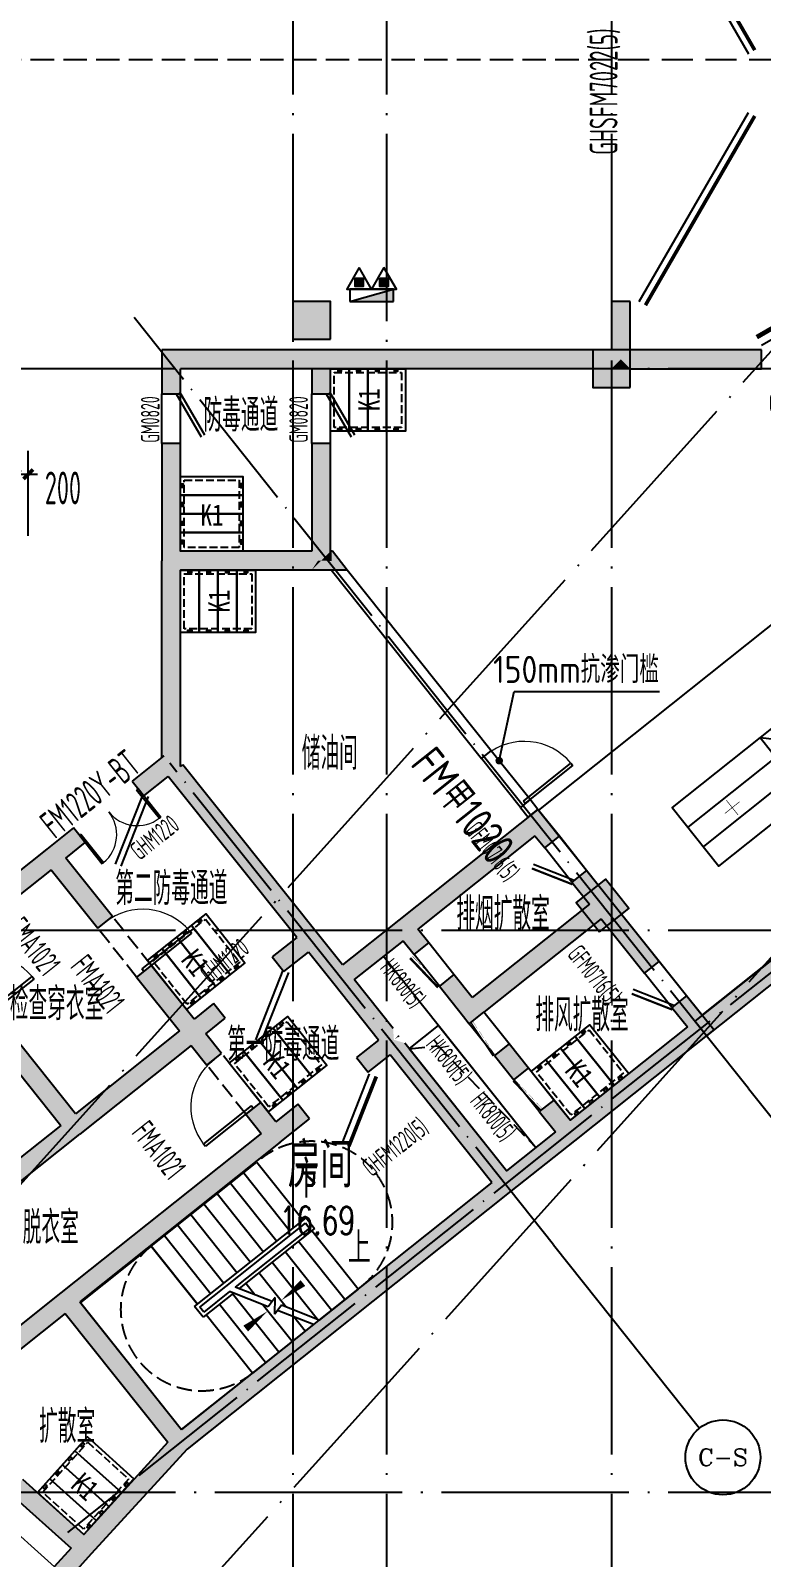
# Model space of a CAD drawing. Extents: x -473190 to 2138458, y -81875 to 2633646.
# Drawn here: x 98952 to 110652, y 64521 to 88977 of the extents above; entities that cross this region are included whole.
import ezdxf
from ezdxf.enums import TextEntityAlignment as Align

# ---------------------------------------------------------------- set-up
doc = ezdxf.new("R2010")
doc.units = 0
doc.header["$LTSCALE"] = 1000
for name, pattern in [('__DASH', [0.35, 0.25, -0.1]), ('DASH', [0.35, 0.25, -0.1]), ('DOTE', [2.42, 2, -0.2, 0.02, -0.2])]:
    doc.linetypes.add(name, pattern=pattern)
for name, color, linetype in [('A-COLUMN', 2, 'Continuous'), ('A-DIM_SYMB', 3, 'Continuous'), ('A-PUB_TEXT', 7, 'Continuous'), ('A-STAIR', 3, 'Continuous'), ('A-WALL', 2, 'Continuous'), ('A-WINDOW', 4, 'Continuous'), ('AXIS', 3, 'Continuous'), ('AXIS_TEXT', 7, 'Continuous'), ('C_柴油发电机组', 30, 'Continuous'), ('DIM_LEAD', 3, 'Continuous'), ('DOOR_FIRE', 4, 'Continuous'), ('DOOR_FIRE_TEXT', 7, 'Continuous'), ('DOTE', 1, 'DOTE'), ('PUB_DIM', 3, 'Continuous'), ('PUB_HATCH', 8, 'Continuous'), ('PUB_TEXT', 7, 'Continuous'), ('RF-JSK', 9, 'Continuous'), ('RF-M', 4, 'Continuous'), ('RF-MBH', 11, 'Continuous'), ('RF-QT', 30, 'Continuous'), ('SPACE', 7, 'Continuous'), ('STAIR', 2, 'Continuous'), ('W-EQUIP_消火栓', 7, 'Continuous'), ('W-EQUIP_灭火器', 7, 'Continuous'), ('索引线', 252, 'Continuous'), ('车行线', 4, 'Continuous'), ('雨棚投影', 147, 'Continuous')]:
    doc.layers.add(name, color=color, linetype=linetype)
doc.layers.add('HOLE', color=52, linetype='Continuous', lineweight=15)
doc.layers.add('RF-WZ', color=110, linetype='Continuous', lineweight=0)
doc.styles.add('8B2_02', font='tssdeng.shx', dxfattribs={"width": 0.6, "bigfont": 'TSSDCHN.shx'})
doc.styles.add('_TCH_AXIS', font='COMPLEX', dxfattribs={"bigfont": 'GBCBIG'})
doc.styles.add('_TCH_DIM', font='SIMPLEX', dxfattribs={"bigfont": 'GBCBIG'})
doc.styles.add('_TCH_DIM_T3', font='tssdeng.shx', dxfattribs={"width": 0.564706, "bigfont": '@@@tssdchn.shx'})
doc.styles.add('_TCH_SPACE', font='SIMPLEX', dxfattribs={"height": 5, "bigfont": 'GBCBIG'})
doc.styles.add('_TCH_WINDOW', font='tssdeng.shx', dxfattribs={"width": 0.8, "height": 3.5, "bigfont": 'tssdchn.shx'})
doc.styles.add('COMPLEX', font='COMPLEX.shx', dxfattribs={"width": 0.65})
doc.styles.get("Standard").update_dxf_attribs({"font": 'gbenor.shx', "bigfont": 'gbcbig.shx'})
doc.styles.add('TYDG_01', font='', dxfattribs={"width": 0.8})
doc.styles.get('TYDG_01').set_extended_font_data('SimSun')
doc.dimstyles.new('_TCH_ARCH&&150', dxfattribs={"dimtxt": 525, "dimasz": 150, "dimexe": 375, "dimexo": 450, "dimgap": 150, "dimtad": 1, "dimdec": 0, "dimzin": 0, "dimdsep": 46, "dimtxsty": '_TCH_DIM_T3', "dimblk": 'ARCHTICK', "dimcen": 0.09, "dimclrt": 7, "dimazin": 2, "dimtfac": 1, "dimtdec": 0, "dimtix": 1, "dimtmove": 2, "dimatfit": 3, "dimfxl": 0, "dimtolj": 1, "dimtzin": 0, "dimarcsym": 0})

# ---------------------------------------------------------------- blocks, each defined once
blk = doc.blocks.new('fdj')
at = {"layer": 'C_柴油发电机组'}
for points in [[(0, 4200), (-6200, 4200), (-6200, 0), (0, 0)], [(-4700, 1300), (-1700, 1300), (-1700, 2500), (-4700, 2500)], [(-4700, 1300), (-3500, 1300), (-3500, 2500), (-4700, 2500)]]:
    blk.add_lwpolyline(points, close=True, dxfattribs=at)
for points in [[(-3500, 1300), (-4700, 2500)], [(-4700, 1300), (-3500, 2500)], [(-3500, 2100), (-1700, 2100)], [(-3500, 1700), (-1700, 1700)]]:
    blk.add_lwpolyline(points, dxfattribs=at)
at = {"layer": 'C_柴油发电机组', "lineweight": -3, "const_width": 10}
for points in [[(-3950, 1900), (-3950, 2050)], [(-2450, 1900), (-2450, 2050)], [(-3950, 1900), (-4100, 1900)], [(-3950, 1900), (-3950, 1750)], [(-3950, 1900), (-3800, 1900)], [(-2450, 1900), (-2600, 1900)], [(-2450, 1900), (-2450, 1750)], [(-2450, 1900), (-2300, 1900)]]:
    blk.add_lwpolyline(points, dxfattribs=at)
blk = doc.blocks.new('A$C796A13F6')
at = {"layer": '车行线', "linetype": '__DASH', "ltscale": 1.5}
blk.add_lwpolyline([(39650, -70088), (-66275, -70088)], dxfattribs=at)
blk = doc.blocks.new('A$C4F5A101F')
at = {"layer": 'DOTE', "color": 16, "linetype": 'DOTE', "ltscale": 1.5}
for p, q in [((-99489.7, 16373.7), (-99489.7, -213765.2)), ((-39660.8, -74507.4), (-168489.7, -74507.4))]:
    blk.add_line(p, q, dxfattribs=at)
at = {"layer": 'DOTE', "color": 127, "linetype": 'DOTE', "ltscale": 1.5}
for p, q in [((-97989.7, 16373.7), (-97989.7, -213765.2)), ((-94389.7, 16373.7), (-94389.7, -213765.2)), ((-204013.3, -198812), (-71274.2, -51390.3)), ((-199059.6, -203024.4), (-66443.7, -55739.6)), ((-39660.8, -83507.4), (-168489.7, -83507.4)), ((-39660.8, -92507.4), (-168489.7, -92507.4))]:
    blk.add_line(p, q, dxfattribs=at)
blk = doc.blocks.new('A$C2EE74A0F')
at = {"layer": '雨棚投影', "linetype": 'DASH', "lineweight": -3, "ltscale": 2}
blk.add_lwpolyline([(1781, -3324), (-32547, -26721, -0.150689), (-35926, -27764), (-40729, -27764)], format="xyb", dxfattribs=at)
blk = doc.blocks.new('$DorLib2D$00000002')
for p, q in [((-0.5, 0), (-0.5, 0.4875)), ((-0.475, 0.4875), (-0.5, 0.4875)), ((-0.475, 0), (-0.475, 0.4875)), ((0.475, 0), (0.475, 0.4875)), ((0.475, 0.4875), (0.5, 0.4875)), ((0.5, 0), (0.5, 0.4875)), ((-0.5, 0), (-0.475, 0)), ((0.5, 0), (0.475, 0))]:
    blk.add_line(p, q)
at = {"lineweight": 13}
for centre, start, end in [((-0.4875, 0), 0, 88.53072), ((0.4875, 0), 91.46928, 180)]:
    blk.add_arc(centre, 0.4875, start, end, dxfattribs=at)
blk = doc.blocks.new('A$C5FEE24D3')
at = {"layer": 'DOOR_FIRE'}
ref = blk.add_blockref('$DorLib2D$00000002', (-401, -446), dxfattribs=dict(at, xscale=-1200, yscale=-1200, zscale=100, rotation=47.99999999999827))
ref.add_attrib('A', 'FM1220Y-BT', (-1177, -1026), dxfattribs={"layer": 'DOOR_FIRE_TEXT', "height": 446.2, "rotation": 48, "style": '_TCH_WINDOW', "width": 0.564706})
blk = doc.blocks.new('$TwtSys$00000434')
for p, q in [((-0.5, 0.5), (-0.5, -0.5)), ((-0.5, -0.5), (0.5, 0.5)), ((0.5, 0.5), (-0.5, 0.5)), ((0.5, -0.5), (0.5, 0.5)), ((-0.5, -0.5), (0.5, -0.5))]:
    blk.add_line(p, q)
blk.add_solid([(0.5, -0.5), (0.5, 0.5), (-0.5, -0.5)])
blk = doc.blocks.new('$TwtSys$00000546')
h = blk.add_hatch()
h.set_pattern_fill('ANSI31', color=256, scale=200, style=0)
h.set_pattern_definition([(45, (-38543.802, -6670.83), (-17.67767, 17.67767), [])])
h.paths.add_polyline_path([(-65, 174), (65, 174), (65, 44), (-65, 44)])
for points in [[(0, 344), (-198, 0), (198, 0)], [(-65, 174), (65, 174), (65, 44), (-65, 44)]]:
    blk.add_lwpolyline(points, close=True)
blk = doc.blocks.new('RFJSK1')
at = {"layer": 'RF-JSK'}
for p, q in [((220418, 104411), (220418, 104351)), ((221398, 104411), (221398, 104351)), ((220418, 104111), (220418, 104051)), ((221398, 104111), (221398, 104051)), ((220418, 103811), (220418, 103751)), ((221398, 103811), (221398, 103751)), ((220418, 103511), (220418, 103451)), ((221398, 103511), (221398, 103451))]:
    blk.add_line(p, q, dxfattribs=at)
for points in [[(220408, 104531), (221408, 104531), (221408, 103331), (220408, 103331), (220408, 104531)], [(220408, 104411), (220408, 104531), (221408, 104531), (221408, 104411)], [(220408, 104411), (220448, 104411), (220448, 104351), (220408, 104351)], [(221408, 104351), (221408, 104231), (220408, 104231), (220408, 104351)], [(220408, 104111), (220408, 104231), (221408, 104231), (221408, 104111)], [(221408, 104411), (221368, 104411), (221368, 104351), (221408, 104351)], [(220408, 104111), (220448, 104111), (220448, 104051), (220408, 104051)], [(221408, 104051), (221408, 103931), (220408, 103931), (220408, 104051)], [(221408, 104111), (221368, 104111), (221368, 104051), (221408, 104051)], [(220408, 103811), (220408, 103931), (221408, 103931), (221408, 103811)], [(220408, 103811), (220448, 103811), (220448, 103751), (220408, 103751)], [(221408, 103751), (221408, 103631), (220408, 103631), (220408, 103751)], [(221408, 103811), (221368, 103811), (221368, 103751), (221408, 103751)], [(220408, 103511), (220408, 103631), (221408, 103631), (221408, 103511)], [(220408, 103511), (220448, 103511), (220448, 103451), (220408, 103451)], [(221408, 103451), (221408, 103331), (220408, 103331), (220408, 103451)], [(221408, 103511), (221368, 103511), (221368, 103451), (221408, 103451)]]:
    blk.add_lwpolyline(points, dxfattribs=at)
at = {"layer": 'RF-JSK', "linetype": '__DASH', "ltscale": 0.5}
blk.add_lwpolyline([(220468, 104471), (221348, 104471), (221348, 103391), (220468, 103391)], close=True, dxfattribs=at)
at = {"layer": 'RF-JSK', "color": 110, "style": 'TYDG_01', "width": 0.8}
blk.add_text('K1', height=339.9, dxfattribs=at).set_placement((220727, 103744))
blk = doc.blocks.new('$DorLib2D$00000179')
at = {"color": 0}
for p, q in [((-0.54, 0.169), (0.326, 0.669)), ((-0.5, 0.1), (0.366, 0.6))]:
    blk.add_line(p, q, dxfattribs=at)
blk = doc.blocks.new('$DorLib2D$00000001')
for p, q in [((0.45, 0.975), (0.5, 0.975)), ((0.45, 0), (0.45, 0.975)), ((0.5, 0), (0.5, 0.975)), ((0.5, 0), (0.45, 0))]:
    blk.add_line(p, q)
at = {"lineweight": 13}
blk.add_arc((0.475, 0), 0.975, 91.4693, 180, dxfattribs=at)
blk = doc.blocks.new('$DorLib2D$00000212')
at = {"color": 0}
for p, q in [((-0.5, 0.0417), (-0.067, 0.2917)), ((0.5, 0.0417), (0.067, 0.2917))]:
    blk.add_line(p, q, dxfattribs=at)
at = {"color": 0, "const_width": 0.00833}
for points in [[(-0.5083, 0.0561), (-0.0753, 0.3061)], [(0.5083, 0.0561), (0.0753, 0.3061)]]:
    blk.add_lwpolyline(points, dxfattribs=at)
blk = doc.blocks.new('$DorLib2D$00000191')
at = {"color": 0}
blk.add_line((-0.5, 0.15), (0.366, 0.65), dxfattribs=at)
at = {"color": 0, "const_width": 0.05}
blk.add_lwpolyline([(-0.55, 0.237), (0.316, 0.737)], dxfattribs=at)
blk = doc.blocks.new('$DorLib2D$00000251')
at = {"color": 0}
for points, const_width in [([(-0.505, 0.178), (0.492, 0.265)], 0.0375), ([(-0.5, 0.125), (-0.289, 0.145)], 0.00625), ([(-0.209, 0.15), (-0.002, 0.169)], 0.00625), ([(0.055, 0.174), (0.246, 0.191)], 0.00625), ([(0.292, 0.194), (0.496, 0.212)], 0.00625)]:
    blk.add_lwpolyline(points, dxfattribs=dict(at, const_width=const_width))
blk = doc.blocks.new('$DorLib2D$00000249')
at = {"color": 0}
for points, const_width in [([(-0.504, 0.274), (0.492, 0.361)], 0.06), ([(-0.5, 0.2), (-0.254, 0.221)], 0.01), ([(-0.156, 0.23), (0.13, 0.255)], 0.01), ([(0.207, 0.262), (0.496, 0.287)], 0.01)]:
    blk.add_lwpolyline(points, dxfattribs=dict(at, const_width=const_width))
blk = doc.blocks.new('_AXISO')
blk.add_circle((0, 0), 0.5)
at = {"layer": 'AXIS_TEXT', "style": 'COMPLEX', "width": 1.041667}
blk.add_attdef('A', text='', height=0.56, dxfattribs=at).set_placement((-0.25, -0.28), (0.25, -0.28), align=Align.FIT)
blk = doc.blocks.new('rfk')
at = {"layer": 'PUB_HATCH'}
for points in [[(520148.2, -734460.2), (520148.2, -733685.2), (519848.2, -733685.2), (519848.2, -734460.2), (519998.2, -734610.2)], [(512648.2, -734460.2), (512648.2, -735160.2), (512948.2, -735160.2), (512948.2, -734760.2)], [(515198.2, -734660.2), (515198.2, -734460.2), (512648.2, -734460.2), (512948.2, -734760.2), (515048.2, -734760.2)], [(519998.2, -734610.2), (519848.2, -734460.2), (515198.2, -734460.2), (515198.2, -734660.2), (515348.2, -734760.2), (519848.2, -734760.2)], [(519998.2, -734610.2), (519848.2, -734760.2), (520148.2, -734760.2)], [(520148.2, -734760.2), (522248.2, -734760.2), (522248.2, -734460.2), (520148.2, -734460.2), (519998.2, -734610.2)], [(515048.2, -734760.2), (515048.2, -735160.2), (515348.2, -735160.2), (515348.2, -734760.2), (515198.2, -734660.2)], [(512948.2, -737685.2), (512948.2, -735960.2), (512648.2, -735960.2), (512648.2, -737835.2), (512848.2, -737835.2)], [(515348.2, -737835.2), (515348.2, -735960.2), (515048.2, -735960.2), (515048.2, -737685.2), (515148.2, -737835.2)], [(512648.2, -740989.3), (512948.2, -741133.9), (512948.2, -737985.2), (512848.2, -737835.2), (512648.2, -737835.2)], [(515148.2, -737835.2), (515048.2, -737685.2), (512948.2, -737685.2), (512848.2, -737835.2), (512948.2, -737985.2), (515048.2, -737985.2)], [(515379.3, -737685.2), (515348.2, -737685.2), (515048.2, -737985.2), (515618.2, -737985.2)], [(515048.2, -737985.2), (515348.2, -737685.2), (515348.2, -737835.2), (515148.2, -737835.2)], [(528048.2, -740122.4), (527748.2, -739977.8), (521179.3, -745209), (521366.2, -745443.7)], [(512683.2, -740961.4), (512174.3, -741366.7), (512361.2, -741601.4), (512752.8, -741289.6), (512807.8, -741117.9)], [(512948.2, -741133.9), (512648.2, -740989.3), (512683.2, -740961.4), (512807.8, -741117.9), (512987.4, -741102.7)], [(514980.2, -743926), (515136.7, -743801.5), (512987.4, -741102.7), (512807.8, -741117.9), (512752.8, -741289.6), (514808.5, -743871)], [(518622.8, -742239.6), (518670.6, -741818.1), (516441.2, -743593.5), (516565.8, -743750), (516745.4, -743734.7)], [(518622.8, -742239.6), (518778.5, -742435.2), (519013.2, -742248.3), (518670.6, -741818.1)], [(511110, -742597.8), (511422.5, -742349), (511235.6, -742114.3), (510805.8, -742456.5), (510930.4, -742613)], [(510930.4, -742613), (510805.8, -742456.5), (508905.6, -743969.8), (509030.2, -744126.3), (509209.8, -744111.1), (510875.4, -742784.7)], [(510875.4, -742784.7), (511622.9, -743723.4), (511857.6, -743536.5), (511110, -742597.8), (510930.4, -742613)], [(519823.1, -743265.3), (519449.3, -742795.9), (519214.6, -742982.8), (519494.9, -743334.8), (519666.6, -743389.8)], [(519666.6, -743389.8), (519494.9, -743334.8), (517617.5, -744829.9), (517632.8, -745009.5), (517804.4, -745064.6), (519681.8, -743569.5)], [(519681.8, -743569.5), (520376.7, -744442), (520611.4, -744255.1), (519823.1, -743265.3), (519666.6, -743389.8)], [(516565.8, -743750), (516441.2, -743593.5), (515541.6, -744309.9), (515556.8, -744489.6), (515728.5, -744544.6), (516510.7, -743921.6)], [(514808.5, -743871), (514417.4, -744182.5), (514604.3, -744417.2), (514995.4, -744105.7), (514980.2, -743926)], [(515556.8, -744489.6), (515541.6, -744309.9), (515136.7, -743801.5), (514980.2, -743926), (514995.4, -744105.7), (515400.3, -744614.1)], [(516510.7, -743921.6), (516686.7, -744142.6), (516921.3, -743955.7), (516745.4, -743734.7), (516565.8, -743750)], [(513165.8, -745179.2), (512480.5, -744318.7), (512245.9, -744505.6), (512931.1, -745366.1), (513141.9, -745390)], [(516364.4, -745508.3), (516351.4, -745326.9), (515728.5, -744544.6), (515556.8, -744489.6), (515400.3, -744614.1), (516116.7, -745513.7)], [(517617.5, -744829.9), (517326.3, -744464.2), (517091.6, -744651), (517476.3, -745134.1), (517632.8, -745009.5)], [(521483.5, -745350.3), (521047.4, -744802.7), (520812.8, -744989.6), (521061.9, -745302.5)], [(511265.6, -746692.5), (509957.4, -745049.8), (509722.7, -745236.6), (511030.9, -746879.4), (511210.5, -746864.2)], [(513352.7, -745413.9), (513665.6, -745164.7), (513478.7, -744930), (513165.8, -745179.2), (513141.9, -745390)], [(517476.3, -745134.1), (517569.7, -745251.5), (517804.4, -745064.6), (517632.8, -745009.5)], [(513141.9, -745390), (512931.1, -745366.1), (511265.6, -746692.5), (511210.5, -746864.2), (511335.1, -747020.6), (513118, -745600.8)], [(513118, -745600.8), (513369, -745915.9), (513603.6, -745729), (513352.7, -745413.9), (513141.9, -745390)], [(521483.5, -745350.3), (521061.9, -745302.5), (519184.5, -746797.6), (519129.5, -746969.3), (519254.1, -747125.7)], [(516116.7, -745513.7), (515764.7, -745794.1), (515951.6, -746028.7), (516303.6, -745748.4), (516364.4, -745508.3)], [(518112.6, -747779.1), (518167.6, -747607.4), (516538.3, -745561.5), (516364.4, -745508.3), (516303.6, -745748.4), (517932.9, -747794.3)], [(516438.1, -745449), (516442.9, -745455.7), (516364.4, -745508.3), (516433.6, -745443.5), (516438.9, -745449.5)], [(518521.1, -745964.5), (518209.3, -745573), (517974.7, -745759.9), (518286.4, -746151.4)], [(514474, -746822), (514226.6, -746511.3), (513991.9, -746698.2), (514239.3, -747008.8), (514419, -746993.6)], [(514543.6, -747150.1), (515012.9, -746776.3), (514826, -746541.6), (514474, -746822), (514419, -746993.6)], [(519184.5, -746797.6), (518926, -746473), (518691.3, -746659.8), (518949.9, -746984.5), (519129.5, -746969.3)], [(511030.9, -746879.4), (508416.6, -748961.3), (508603.5, -749196), (511335.1, -747020.6), (511210.5, -746864.2)], [(514419, -746993.6), (514239.3, -747008.8), (511032.1, -749563), (511156.7, -749719.4), (511336.3, -749704.2), (514543.6, -747150.1)], [(519129.5, -746969.3), (518949.9, -746984.5), (518167.6, -747607.4), (518112.6, -747779.1), (518237.1, -747935.6), (519254.1, -747125.7)], [(518112.6, -747779.1), (517932.9, -747794.3), (512965.6, -751750.1), (512921.8, -751923.1), (513053.8, -752063.4), (518237.1, -747935.6)], [(511156.7, -749719.4), (511032.1, -749563), (508709.1, -751412.9), (509173.1, -751426.9), (511101.6, -749891.1)], [(511156.7, -749719.4), (511101.6, -749891.1), (512745.9, -751955.8), (512921.8, -751923.1), (512965.6, -751750.1), (511336.3, -749704.2)], [(512921.8, -751923.1), (512745.9, -751955.8), (511399.1, -753431.3), (511342.3, -753582.5), (511519.6, -753744.3), (513053.8, -752063.4)], [(511399.1, -753431.3), (510421.6, -752551.1), (510220.8, -752774), (511196.9, -753652.9), (511342.3, -753582.5)], [(511342.3, -753582.5), (511196.9, -753652.9), (510927.2, -753948.3), (511149.5, -754149.8), (511148.8, -754150.6), (511519.6, -753744.3)]]:
    blk.add_hatch(color=256, dxfattribs=at).paths.add_polyline_path(points)
at = {"color": 4}
blk.add_lwpolyline([(516197.8, -744170.8), (518637, -747233.7)], dxfattribs=at)
at = {"color": 2}
blk.add_lwpolyline([(516610.2, -745651.8), (517079.6, -745278), (518637, -747233.7), (518167.6, -747607.4), (516610.2, -745651.8)], dxfattribs=at)
at = {"color": 2, "linetype": 'DASH'}
blk.add_lwpolyline([(516610.2, -745651.8), (517070.3, -745603.5), (518637, -747233.7)], dxfattribs=at)
at = {"layer": 'A-DIM_SYMB'}
for points in [[(514664.8, -747872.2, 0, 0, 0), (512302.4, -749753.5, 0, 0, 0), (513143.4, -750809.6, 0, 0, 0), (514344.2, -749853.3, 0, 120, 0), (513992.1, -750133.7, 0, 0, 0)], [(515505.8, -748928.2, 0, 0, 0), (514555.4, -749685.1, 0, 120, 0), (514907.4, -749404.8, 0, 0, 0)]]:
    blk.add_lwpolyline(points, format="xyseb", dxfattribs=at)
at = {"layer": 'A-STAIR'}
for p, q in [((512480.2, -748813), (514169.9, -747467.4)), ((514169.9, -747467.4), (514911.2, -748398.3)), ((513747.4, -747803.8), (514488.8, -748734.7)), ((513958.6, -747635.6), (514700, -748566.5)), ((513536.2, -747972), (514277.5, -748902.9)), ((513113.8, -748308.4), (513855.1, -749239.2)), ((513325, -748140.2), (514066.3, -749071)), ((512902.6, -748476.6), (513643.9, -749407.4)), ((513174.6, -749781.2), (514958.1, -748360.9)), ((513258.9, -749790.8), (514948.6, -748445.2)), ((513258.9, -749790.8), (514948.6, -748445.2)), ((515010.8, -748523.4), (513823.3, -749469.1)), ((515010.8, -748523.4), (513823.3, -749469.1)), ((515095.2, -748533), (513887.8, -749494.5)), ((514948.6, -748445.2), (515010.8, -748523.4)), ((515010.8, -748523.4), (514948.6, -748445.2)), ((514958.1, -748360.9), (515095.2, -748533)), ((515789.5, -749501.2), (515048.2, -748570.3)), ((512480.2, -748813), (511345.9, -749716.3)), ((512480.2, -748813), (513221.5, -749743.8)), ((513221.5, -749743.8), (512480.2, -748813)), ((512691.4, -748644.8), (513432.7, -749575.6)), ((515578.3, -749669.4), (514837, -748738.5)), ((515141.3, -749987.4), (514414.6, -749074.9)), ((515367.1, -749837.6), (514625.8, -748906.7)), ((514638.7, -749789.8), (514203.4, -749243.1)), ((513797.5, -749566.4), (513311.6, -749953.3)), ((513733, -749541.1), (513321.2, -749869)), ((513733, -749541.1), (513321.2, -749869)), ((514354, -749785.3), (513733, -749541.1)), ((514415.5, -749702), (513823.3, -749469.1)), ((514136.2, -749592.2), (513992.2, -749411.3)), ((515789.5, -749501.2), (515166.5, -749997.4)), ((511345.9, -749716.3), (512965.6, -751750.1)), ((513311.6, -749953.3), (513174.6, -749781.2)), ((513321.2, -749869), (513258.9, -749790.8)), ((513321.2, -749869), (513258.9, -749790.8)), ((514311.1, -750678.6), (513569.8, -749747.7)), ((514522.3, -750510.4), (513781, -749579.5)), ((514733.5, -750342.2), (514260.8, -749748.6)), ((514465, -749635.1), (514354, -749785.3)), ((514458.1, -749904), (514465, -749635.1)), ((514564.1, -749760.5), (514458.1, -749904)), ((515166.5, -749997.4), (514564.1, -749760.5)), ((514099.9, -750846.8), (513358.6, -749915.9)), ((514099.9, -750846.8), (513358.6, -749915.9)), ((515076.2, -750069.3), (514502.6, -749843.7)), ((514944.7, -750174), (514763.3, -749946.3)), ((515076.2, -750069.3), (514099.9, -750846.8)), ((512965.6, -751750.1), (514099.9, -750846.8))]:
    blk.add_line(p, q, dxfattribs=at)
at = {"layer": 'A-WALL'}
for p, q in [((515362.6, -737985.2), (517766.6, -741004)), ((517923, -740879.4), (515618.2, -737985.2)), ((517766.6, -741004), (517923, -740879.4)), ((518546, -741661.6), (518389.5, -741786.2)), ((518670.6, -741818.1), (518546, -741661.6)), ((518389.5, -741786.2), (518514.1, -741942.7)), ((518514.1, -741942.7), (518670.6, -741818.1))]:
    blk.add_line(p, q, dxfattribs=at)
at = {"layer": 'A-WINDOW'}
for p, q in [((518389.5, -741786.2), (517766.6, -741004)), ((518546, -741661.6), (517923, -740879.4))]:
    blk.add_line(p, q, dxfattribs=at)
at = {"layer": 'AXIS'}
for p, q in [((522040.5, -746290.4), (524376.6, -749223.9)), ((518921, -748794.3), (521257.1, -751727.8))]:
    blk.add_line(p, q, dxfattribs=at)
at = {"layer": 'DIM_LEAD', "color": 0}
for p, q in [((518050.3, -741039.2), (518287, -739928.4)), ((518287, -739928.4), (520616, -739928.4))]:
    blk.add_line(p, q, dxfattribs=at)
at = {"layer": 'DIM_LEAD', "color": 0, "const_width": 60}
blk.add_lwpolyline([(518044.1, -741068.6, 1), (518056.6, -741009.9, 1)], format="xyb", close=True, dxfattribs=at)
at = {"layer": 'DOTE'}
for p, q in [((522040.5, -746290.4), (512205.1, -733940.1)), ((528991.6, -739179.3), (511137.6, -753397.6)), ((518921, -748794.3), (512776.7, -741078.8))]:
    blk.add_line(p, q, dxfattribs=at)
at = {"layer": 'RF-M'}
for p, q in [((512648.2, -735960.2), (512648.2, -735160.2)), ((512948.2, -735960.2), (512948.2, -735160.2)), ((515048.2, -735960.2), (515048.2, -735160.2)), ((515348.2, -735960.2), (515348.2, -735160.2)), ((519214.6, -742982.8), (518778.5, -742435.2)), ((519449.3, -742795.9), (519013.2, -742248.3)), ((517091.6, -744651, 650), (516686.7, -744142.6, 650)), ((517326.3, -744464.2, 650), (516921.3, -743955.7, 650)), ((521047.4, -744802.7), (520611.4, -744255.1)), ((520812.8, -744989.6), (520376.7, -744442)), ((518209.3, -745573), (517804.4, -745064.6)), ((517974.7, -745759.9), (517569.7, -745251.5)), ((518691.3, -746659.8), (518286.4, -746151.4)), ((518926, -746473), (518521.1, -745964.5))]:
    blk.add_line(p, q, dxfattribs=at)
at = {"layer": 'RF-M', "linetype": '__DASH'}
for p, q in [((512480.5, -744318.7, 0), (511857.6, -743536.5, 0)), ((512245.9, -744505.6, 0), (511622.9, -743723.4, 0)), ((514226.6, -746511.3, 0), (513603.6, -745729, 0)), ((513991.9, -746698.2, 0), (513369, -745915.9, 0))]:
    blk.add_line(p, q, dxfattribs=at)
at = {"layer": 'RF-M', "lineweight": 15}
blk.add_line((508617.9, -751869), (510928.2, -753949.2), dxfattribs=at)
at = {"layer": 'RF-QT'}
for p, q in [((520148.2, -733685.2), (519848.2, -733685.2)), ((519848.2, -733685.2), (519848.2, -734460.2)), ((520148.2, -734460.2), (520148.2, -733685.2)), ((512648.2, -734460.2), (512648.2, -735160.2)), ((515198.2, -734460.2), (512648.2, -734460.2)), ((519848.2, -734460.2), (515198.2, -734460.2)), ((522248.2, -734460.2), (520148.2, -734460.2)), ((522248.2, -734760.2), (522248.2, -734460.2)), ((512948.2, -735160.2), (512948.2, -734760.2)), ((515048.2, -734760.2), (512948.2, -734760.2)), ((515048.2, -734760.2), (515048.2, -735160.2)), ((519848.2, -734760.2), (515348.2, -734760.2)), ((515348.2, -735160.2), (515348.2, -734760.2)), ((519848.2, -734760.2), (519848.2, -734760.2)), ((520148.2, -734760.2), (519848.2, -734760.2)), ((520148.2, -734760.2), (522248.2, -734760.2)), ((520148.2, -734760.2), (520148.2, -734760.2)), ((512648.2, -735160.2), (512948.2, -735160.2)), ((515048.2, -735160.2), (515348.2, -735160.2)), ((512948.2, -735960.2), (512648.2, -735960.2)), ((512648.2, -735960.2), (512648.2, -737835.2)), ((512948.2, -737685.2), (512948.2, -735960.2)), ((515348.2, -735960.2), (515048.2, -735960.2)), ((515048.2, -735960.2), (515048.2, -737685.2)), ((515348.2, -737835.2), (515348.2, -735960.2)), ((512648.2, -740989.3), (512648.2, -737835.2)), ((515048.2, -737685.2), (512948.2, -737685.2)), ((515379.3, -737685.2), (515348.2, -737685.2)), ((515348.2, -737685.2), (515348.2, -737835.2)), ((515618.2, -737985.2), (515379.3, -737685.2)), ((515048.2, -737985.2), (512948.2, -737985.2)), ((512948.2, -741133.9), (512948.2, -737985.2)), ((515618.2, -737985.2), (515048.2, -737985.2)), ((515048.2, -737985.2), (515048.2, -737985.2)), ((527748.2, -739977.8), (521179.3, -745209)), ((528048.2, -740122.4), (521366.2, -745443.7)), ((512683.2, -740961.4), (512174.3, -741366.7)), ((512648.2, -740989.3), (512683.2, -740961.4)), ((512948.2, -741133.9), (512987.4, -741102.7)), ((515136.7, -743801.5), (512987.4, -741102.7)), ((512174.3, -741366.7), (512361.2, -741601.4)), ((512361.2, -741601.4), (512752.8, -741289.6)), ((514808.5, -743871), (512752.8, -741289.6)), ((518670.6, -741818.1), (516441.2, -743593.5)), ((519013.2, -742248.3), (518670.6, -741818.1)), ((511235.6, -742114.3), (510805.8, -742456.5)), ((511422.5, -742349), (511235.6, -742114.3)), ((510805.8, -742456.5), (508905.6, -743969.8)), ((511110, -742597.8), (511422.5, -742349)), ((518622.8, -742239.6), (516745.4, -743734.7)), ((518622.8, -742239.6), (518778.5, -742435.2)), ((518778.5, -742435.2), (519013.2, -742248.3)), ((511857.6, -743536.5), (511110, -742597.8)), ((510875.4, -742784.7), (509209.8, -744111.1)), ((510875.4, -742784.7), (511622.9, -743723.4)), ((519449.3, -742795.9), (519214.6, -742982.8)), ((519823.1, -743265.3), (519449.3, -742795.9)), ((519214.6, -742982.8), (519494.9, -743334.8)), ((519494.9, -743334.8), (517617.5, -744829.9)), ((520611.4, -744255.1), (519823.1, -743265.3)), ((511622.9, -743723.4), (511857.6, -743536.5)), ((516441.2, -743593.5), (515541.6, -744309.9)), ((519681.8, -743569.5), (517804.4, -745064.6)), ((519681.8, -743569.5), (520376.7, -744442)), ((514808.5, -743871), (514417.4, -744182.5)), ((515541.6, -744309.9), (515136.7, -743801.5)), ((516510.7, -743921.6), (515728.5, -744544.6)), ((516510.7, -743921.6), (516686.7, -744142.6)), ((516921.3, -743955.7), (516745.4, -743734.7)), ((514417.4, -744182.5), (514604.3, -744417.2)), ((514604.3, -744417.2), (514995.4, -744105.7)), ((515400.3, -744614.1), (514995.4, -744105.7)), ((516686.7, -744142.6), (516921.3, -743955.7)), ((512480.5, -744318.7), (512245.9, -744505.6)), ((513165.8, -745179.2), (512480.5, -744318.7)), ((520376.7, -744442), (520611.4, -744255.1)), ((512245.9, -744505.6), (512931.1, -745366.1)), ((516116.7, -745513.7), (515400.3, -744614.1)), ((516351.4, -745326.9), (515728.5, -744544.6)), ((517326.3, -744464.2), (517091.6, -744651)), ((517091.6, -744651), (517476.3, -745134.1)), ((517617.5, -744829.9), (517326.3, -744464.2)), ((521047.4, -744802.7), (520812.8, -744989.6)), ((521483.5, -745350.3), (521047.4, -744802.7)), ((511265.6, -746692.5), (509957.4, -745049.8)), ((513478.7, -744930), (513165.8, -745179.2)), ((513352.7, -745413.9), (513665.6, -745164.7)), ((513665.6, -745164.7), (513478.7, -744930)), ((517476.3, -745134.1), (517569.7, -745251.5)), ((517569.7, -745251.5), (517804.4, -745064.6)), ((520812.8, -744989.6), (521061.9, -745302.5)), ((509722.7, -745236.6), (511030.9, -746879.4)), ((512931.1, -745366.1), (511265.6, -746692.5)), ((513603.6, -745729), (513352.7, -745413.9)), ((521061.9, -745302.5), (519184.5, -746797.6)), ((521483.5, -745350.3), (519254.1, -747125.7)), ((521366.2, -745443.7), (521179.3, -745209)), ((513118, -745600.8), (511335.1, -747020.6)), ((513118, -745600.8), (513369, -745915.9)), ((516116.7, -745513.7), (515764.7, -745794.1)), ((516438.9, -745449.5), (516433.6, -745443.5)), ((516438.1, -745449), (516442.9, -745455.7)), ((516438.9, -745449.5), (516438.1, -745449)), ((518167.6, -747607.4), (516538.3, -745561.5)), ((518209.3, -745573), (517974.7, -745759.9)), ((518521.1, -745964.5), (518209.3, -745573)), ((513369, -745915.9), (513603.6, -745729)), ((515764.7, -745794.1), (515951.6, -746028.7)), ((515951.6, -746028.7), (516303.6, -745748.4)), ((517932.9, -747794.3), (516303.6, -745748.4)), ((517974.7, -745759.9), (518286.4, -746151.4)), ((518286.4, -746151.4), (518521.1, -745964.5)), ((514226.6, -746511.3), (513991.9, -746698.2)), ((514474, -746822), (514226.6, -746511.3)), ((514826, -746541.6), (514474, -746822)), ((515012.9, -746776.3), (514826, -746541.6)), ((518926, -746473), (518691.3, -746659.8)), ((519184.5, -746797.6), (518926, -746473)), ((511030.9, -746879.4), (508416.6, -748961.3)), ((513991.9, -746698.2), (514239.3, -747008.8)), ((514543.6, -747150.1), (515012.9, -746776.3)), ((518691.3, -746659.8), (518949.9, -746984.5)), ((508603.5, -749196), (511335.1, -747020.6)), ((514239.3, -747008.8), (511032.1, -749563)), ((518949.9, -746984.5), (518167.6, -747607.4)), ((519254.1, -747125.7), (518237.1, -747935.6)), ((514543.6, -747150.1), (511336.3, -749704.2)), ((517932.9, -747794.3), (512965.6, -751750.1)), ((518237.1, -747935.6), (513053.8, -752063.4)), ((511032.1, -749563), (508709.1, -751412.9)), ((511336.3, -749704.2), (512965.6, -751750.1)), ((511101.6, -749891.1), (509173.1, -751426.9)), ((511101.6, -749891.1), (512745.9, -751955.8)), ((512745.9, -751955.8), (511399.1, -753431.3)), ((513053.8, -752063.4), (511519.6, -753744.3)), ((511399.1, -753431.3), (510421.6, -752551.1)), ((510220.8, -752774), (511196.9, -753652.9)), ((511196.9, -753652.9), (510927.2, -753948.3)), ((511519.6, -753744.3), (511148.8, -754150.6))]:
    blk.add_line(p, q, dxfattribs=at)
at = {"layer": 'A-WINDOW'}
ref = blk.add_blockref('$DorLib2D$00000001', (518156.3, -741332.8), dxfattribs=dict(at, xscale=-1000, yscale=-1000, zscale=200, rotation=128.5325870243775))
ref.add_attrib('A', 'FM甲1020', (516610.9, -741097.3), dxfattribs={"layer": 'DOOR_FIRE_TEXT', "height": 525, "rotation": 308.53259, "style": '_TCH_WINDOW', "width": 0.8})
at = {"layer": 'AXIS'}
ref = blk.add_blockref('_AXISO', (521630.9, -752197.1), dxfattribs=dict(at, xscale=1200, yscale=1200, zscale=1200))
ref.add_attrib('A', 'C-S', dxfattribs={"layer": 'AXIS_TEXT', "height": 273.43, "style": '_TCH_AXIS'}).set_placement((521233.8, -752333.8), (522028, -752333.8), align=Align.FIT)
at = {"layer": 'RF-JSK', "linetype": 'ByBlock'}
for p, rotation in [((619878.8, -956168.4), 90), ((617478.8, -959393.4), 90), ((294282.1, -636196.2), 308.5325870243147), ((295590.3, -637838.9, 0), 308.5325870243147), ((300425.4, -637971), 308.5325870243147), ((277719.1, -682069.9), 318.0000000003557)]:
    blk.add_blockref('RFJSK1', p, dxfattribs=dict(at, rotation=rotation))
blk.add_blockref('RFJSK1', (292540, -841015.8), dxfattribs=at)
at = {"layer": 'RF-M'}
ref = blk.add_blockref('$DorLib2D$00000212', (519998.2, -730185.2), dxfattribs=dict(at, xscale=-7000, yscale=7000, zscale=300, rotation=270))
ref.add_attrib('A', 'GHSFM7022(5)', (519944.6, -731333.8), dxfattribs={"layer": 'RF-MBH', "height": 446.25, "rotation": 90, "style": '_TCH_WINDOW', "width": 0.564706})
ref = blk.add_blockref('$DorLib2D$00000191', (522998.2, -734610.2), dxfattribs=dict(at, xscale=-1500, yscale=-1500, zscale=300, rotation=180))
ref.add_attrib('A', 'GFM1520(5)', (522368.2, -735458.7), dxfattribs={"layer": 'RF-MBH', "height": 297.5, "style": '_TCH_WINDOW', "width": 0.564706})
at = {"layer": 'RF-M', "lineweight": 15}
ref = blk.add_blockref('$DorLib2D$00000179', (512798.2, -735560.2), dxfattribs=dict(at, xscale=-800, yscale=-800, zscale=300, rotation=90))
ref.add_attrib('A', 'GM0820', (512611.8, -735944.7), dxfattribs={"layer": 'RF-MBH', "lineweight": 15, "height": 297.5, "rotation": 90, "style": '_TCH_WINDOW', "width": 0.564706})
ref = blk.add_blockref('$DorLib2D$00000179', (515198.2, -735560.2), dxfattribs=dict(at, xscale=-800, yscale=-800, zscale=300, rotation=90))
ref.add_attrib('A', 'GM0820', (514987, -735944.7), dxfattribs={"layer": 'RF-MBH', "lineweight": 15, "height": 297.5, "rotation": 90, "style": '_TCH_WINDOW', "width": 0.564706})
at = {"layer": 'RF-M'}
ref = blk.add_blockref('$DorLib2D$00000179', (511798.4, -741857.8), dxfattribs=dict(at, xscale=1200, yscale=1200, zscale=300, rotation=218.5325870243603))
ref.add_attrib('A', 'GHM1220', (512298.3, -742644.5), dxfattribs={"layer": 'RF-MBH', "height": 297.5, "rotation": 38.53259, "style": '_TCH_WINDOW', "width": 0.564706})
at = {"layer": 'RF-M', "lineweight": 15}
ref = blk.add_blockref('$DorLib2D$00000191', (519113.9, -742615.6), dxfattribs=dict(at, xscale=700, yscale=700, zscale=300, rotation=128.5325870243653))
ref.add_attrib('A', 'GFM0716(5)', (517493.2, -742167.9), dxfattribs={"layer": 'RF-MBH', "lineweight": 15, "height": 297.5, "rotation": 308.53259, "style": '_TCH_WINDOW', "width": 0.564706})
at = {"layer": 'RF-M', "linetype": '__DASH', "ltscale": 1000}
ref = blk.add_blockref('$DorLib2D$00000001', (512051.7, -744021.1), dxfattribs=dict(at, xscale=-1000, yscale=-1000, zscale=300, rotation=128.532587024379))
ref.add_attrib('A', 'FMA1021', (511167.2, -744343.7), dxfattribs={"layer": 'RF-MBH', "linetype": '__DASH', "ltscale": 1000, "height": 371.88, "rotation": 308.53259, "style": '_TCH_WINDOW', "width": 0.564706})
ref = blk.add_blockref('$DorLib2D$00000001', (509528.5, -744752.1), dxfattribs=dict(at, xscale=-1000, yscale=-1000, zscale=300, rotation=128.5325870243754))
ref.add_attrib('A', 'FMA1021', (510142.2, -743740.2), dxfattribs={"layer": 'RF-MBH', "linetype": '__DASH', "ltscale": 1000, "height": 371.88, "rotation": 308.53259, "style": '_TCH_WINDOW', "width": 0.564706})
at = {"layer": 'RF-M'}
ref = blk.add_blockref('$DorLib2D$00000179', (514041.5, -744673.6), dxfattribs=dict(at, xscale=1200, yscale=1200, zscale=300, rotation=218.5325870243126))
ref.add_attrib('A', 'GHM1220', (513416.6, -744620.1), dxfattribs={"layer": 'RF-MBH', "height": 297.5, "rotation": 38.53259, "style": '_TCH_WINDOW', "width": 0.564706})
ref = blk.add_blockref('$DorLib2D$00000249', (517006.5, -744303.4), dxfattribs=dict(at, xscale=650, yscale=650, zscale=300, rotation=128.5325870244045))
ref.add_attrib('A', 'HK800(5)', (516124.5, -744365.6), dxfattribs={"layer": 'RF-MBH', "height": 297.5, "rotation": 308.53259, "style": '_TCH_WINDOW', "width": 0.564706})
at = {"layer": 'RF-M', "lineweight": 15}
ref = blk.add_blockref('$DorLib2D$00000191', (520712.1, -744622.3), dxfattribs=dict(at, xscale=700, yscale=700, zscale=300, rotation=128.5325870243867))
ref.add_attrib('A', 'GFM0716(5)', (519126.6, -744146.6), dxfattribs={"layer": 'RF-MBH', "lineweight": 15, "height": 297.5, "rotation": 308.53259, "style": '_TCH_WINDOW', "width": 0.564706})
at = {"layer": 'RF-M'}
ref = blk.add_blockref('$DorLib2D$00000251', (517889.5, -745412.3), dxfattribs=dict(at, xscale=-650, yscale=650, zscale=300, rotation=128.5325870244139))
ref.add_attrib('A', 'HK800(5)', (516861.7, -745590.6), dxfattribs={"layer": 'RF-MBH', "height": 297.5, "rotation": 308.53259, "style": '_TCH_WINDOW', "width": 0.564706})
at = {"layer": 'RF-M', "linetype": '__DASH', "ltscale": 1000}
ref = blk.add_blockref('$DorLib2D$00000001', (513797.8, -746213.6), dxfattribs=dict(at, xscale=-1000, yscale=1000, zscale=300, rotation=128.5325870243668))
ref.add_attrib('A', 'FMA1021', (512148.6, -747003.7), dxfattribs={"layer": 'RF-MBH', "linetype": '__DASH', "ltscale": 1000, "height": 371.88, "rotation": 308.53259, "style": '_TCH_WINDOW', "width": 0.564706})
at = {"layer": 'RF-M'}
ref = blk.add_blockref('$DorLib2D$00000191', (515388.8, -746285.2), dxfattribs=dict(at, xscale=1200, yscale=1200, zscale=300, rotation=218.5325870242525))
ref.add_attrib('A', 'GHFM1220(5)', (516012.8, -747713.9), dxfattribs={"layer": 'RF-MBH', "height": 297.5, "rotation": 38.53259, "style": '_TCH_WINDOW', "width": 0.564706})
ref = blk.add_blockref('$DorLib2D$00000251', (518606.2, -746312.2), dxfattribs=dict(at, xscale=650, yscale=650, zscale=300, rotation=128.5325870244139))
ref.add_attrib('A', 'HK800(5)', (517568.9, -746498), dxfattribs={"layer": 'RF-MBH', "height": 297.5, "rotation": 308.53259, "style": '_TCH_WINDOW', "width": 0.564706})
at = {"layer": 'A-PUB_TEXT', "style": '_TCH_DIM'}
for s, p in [('下', (514788, -748036.6)), ('上', (515629, -749092.6))]:
    blk.add_text(s, height=506.4, dxfattribs=at).set_placement(p)
at = {"layer": 'PUB_TEXT'}
blk.add_text('150mm抗渗门槛', height=434.04, dxfattribs=at).set_placement((517952.3, -739793.4))
at = {"layer": 'RF-WZ', "style": '8B2_02', "width": 0.6}
for s, p in [('防毒通道', (513316.2, -735767.3)), ('储油间', (514888.3, -741185.1)), ('第二防毒通道', (511904.3, -743348.1)), ('排烟扩散室', (517364.2, -743755)), ('检查穿衣室', (510215.2, -745196.5)), ('排风扩散室', (518627.8, -745375.3)), ('第一防毒通道', (513695.9, -745844.2)), ('脱衣室', (510422, -748778.7)), ('扩散室', (510684.1, -751963.3))]:
    blk.add_text(s, height=525, dxfattribs=at).set_placement(p)
at = {"layer": 'SPACE', "style": '_TCH_SPACE'}
blk.add_text('房间', height=723.4, dxfattribs=at).set_placement((514665.2, -747877.6))
at = {"layer": 'SPACE', "style": '_TCH_SPACE', "width": 0.705882}
blk.add_text('16.69', height=446.25, dxfattribs=at).set_placement((514531.5, -748625.7))
blk = doc.blocks.new('_FZH')
blk.add_lwpolyline([(-0.5, -0.5), (0.5, -0.5), (0.5, 0.5), (-0.5, 0.5)], close=True)
at = {"layer": 'PUB_HATCH'}
blk.add_solid([(-0.5, -0.5), (0.5, -0.5), (-0.5, 0.5), (0.5, 0.5)], dxfattribs=at)
blk = doc.blocks.new('zzzzzzzzzzzzzzzz')
at = {"layer": 'A-COLUMN'}
for p, xscale, yscale, zscale, rotation in [((85541, -245735), 600, 600, 600, 90), ((90341, -246510), 600, 600, 600, 90), ((90199, -255109), 600.0000000000215, 600.0000000000215, 600.0000000000215, 38.53258702836033)]:
    blk.add_blockref('_FZH', p, dxfattribs=dict(at, xscale=xscale, yscale=yscale, zscale=zscale, rotation=rotation))
blk = doc.blocks.new('A$C11751E51')
at = {"layer": 'HOLE', "linetype": 'DASH'}
blk.add_lwpolyline([(38849.9, 44984.7), (38380.5, 44610.9), (39937.9, 42655.2), (40407.3, 43029)], close=True, dxfattribs=at)
blk.add_lwpolyline([(38380.5, 44610.9), (38840.6, 44659.1), (40407.3, 43029)], dxfattribs=at)
blk = doc.blocks.new('_ArchTick')
at = {"color": 0, "linetype": 'ByBlock', "const_width": 0.4}
blk.add_lwpolyline([(-0.5, -0.5), (0.5, 0.5)], dxfattribs=at)
blk = doc.blocks.new('*D2946')
at = {"layer": 'Defpoints', "color": 0, "transparency": 16777216}
for p in [(98915, 81870), (98715, 80433), (98915, 80433)]:
    blk.add_point(p, dxfattribs=at)
at = {"layer": 'PUB_DIM', "color": 0, "lineweight": -2, "transparency": 16777216}
for p, q in [((98715, 80883), (98715, 82245)), ((98915, 80883), (98915, 82245)), ((98715, 81870), (98565, 81870)), ((98715, 81870), (98915, 81870)), ((98915, 81870), (99065, 81870))]:
    blk.add_line(p, q, dxfattribs=at)
at = {"layer": 'PUB_DIM', "color": 0, "lineweight": -2, "transparency": 16777216, "xscale": 150, "yscale": 150, "zscale": 150}
blk.add_blockref('_ArchTick', (98715, 81870), dxfattribs=at)
at = {"layer": 'PUB_DIM', "color": 0, "lineweight": -2, "transparency": 16777216, "xscale": 150, "yscale": 150, "zscale": 150, "rotation": 180}
blk.add_blockref('_ArchTick', (98915, 81870), dxfattribs=at)
at = {"layer": 'PUB_DIM', "color": 7, "transparency": 16777216, "insert": (99470, 81651), "char_height": 525, "attachment_point": 5, "style": '_TCH_DIM_T3'}
blk.add_mtext('\\A1;200', dxfattribs=at)

msp = doc.modelspace()

# ---------------------------------------------------------------- linework, layer by layer
at = {"layer": 'STAIR', "color": 9, "linetype": 'DASH'}
for centre, start, end in [((103446.4, 69886.3), 308.53259, 128.53259), ((101694.1, 68490.9), 128.53259, 308.53259)]:
    msp.add_arc(centre, 1300, start, end, dxfattribs=at)

# ---------------------------------------------------------------- block references
for name, p in [('A$C11751E51', (66633.7, 28058.1)), ('A$C796A13F6', (68602.3, 158598.1)), ('A$C2EE74A0F', (148981.2, 116274.1))]:
    msp.add_blockref(name, p)
at = {"linetype": 'Continuous', "rotation": 218.5325870246042}
msp.add_blockref('fdj', (107084.2, 76490.8), dxfattribs=at)
at = {"rotation": 350.5325870243523}
msp.add_blockref('A$C5FEE24D3', (100671.8, 76836.8), dxfattribs=at)
at = {"layer": 'W-EQUIP_消火栓', "xscale": 700, "yscale": 200, "zscale": 700}
msp.add_blockref('$TwtSys$00000434', (104411, 84735.6), dxfattribs=at)
at = {"layer": 'W-EQUIP_灭火器'}
for p in [(104212.6, 84835.6), (104609.4, 84835.6)]:
    msp.add_blockref('$TwtSys$00000546', p, dxfattribs=at)
at = {"layer": '索引线', "color": 0}
msp.add_blockref('zzzzzzzzzzzzzzzz', (17910.9, 330071), dxfattribs=at)
at = {"layer": '索引线'}
msp.add_blockref('rfk', (-411595.9, 818320.8), dxfattribs=at)
at = {"layer": '雨棚投影', "linetype": 'DASH', "lineweight": -3, "ltscale": 2}
msp.add_blockref('A$C4F5A101F', (202642, 158068), dxfattribs=at)

# ---------------------------------------------------------------- dimensions: what is measured, and where the dimension line sits
at = {"layer": 'PUB_DIM'}
dim = msp.add_linear_dim(base=(98915, 81870.5), p1=(98715, 80432.8), p2=(98915, 80432.8), angle=0, dimstyle='_TCH_ARCH&&150', dxfattribs=at)
dim.commit()
dim.dimension.update_dxf_attribs({"geometry": '*D2946', "text_midpoint": (99470, 81650.8), "dimtype": 129})

doc.saveas('drawing.dxf')
